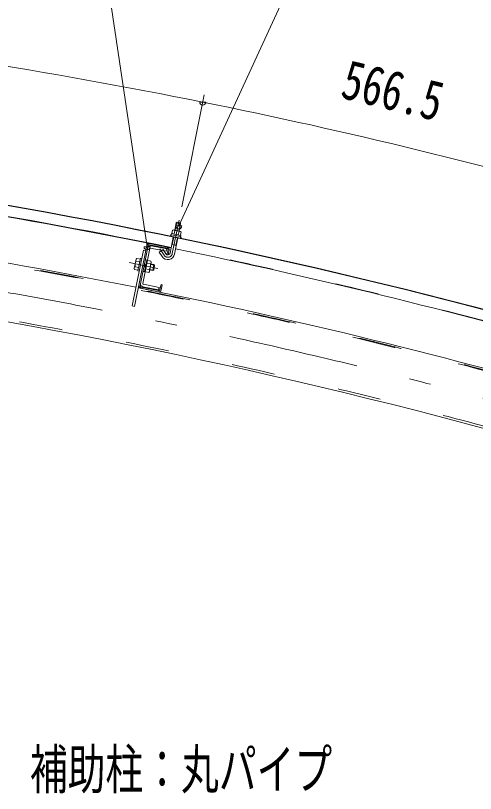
# Model space of a CAD drawing. Units: millimetres, scale not verified. Extents: x -32469 to 32469, y -14700 to 14700.
# Drawn here: x 19221 to 21340, y 5471 to 9054 of the extents above; entities that cross this region are included whole.
import ezdxf
from ezdxf.enums import TextEntityAlignment as Align

# ---------------------------------------------------------------- set-up
doc = ezdxf.new("R2010")
doc.units = ezdxf.units.MM
doc.header["$LTSCALE"] = 50
doc.linetypes.add('USER2', pattern=[10, 4, -6])
doc.linetypes.add('USER3', pattern=[24, 12, -5, 2, -5])
for name, color, linetype, lineweight in [('0-6_2-0BOLD', 7, 'Continuous', 18), ('0-7_2-1HIDDEN', 3, 'USER2', 18), ('0-8_2-2CENTER', 3, 'USER3', 18), ('0-9_2-4THIN', 4, 'Continuous', 18), ('0-A_2-5DIM', 3, 'Continuous', 18)]:
    doc.layers.add(name, color=color, linetype=linetype, lineweight=lineweight)
doc.styles.add('ＭＳ ゴシック', font='')
doc.styles.get('ＭＳ ゴシック').set_extended_font_data('MS Gothic')

msp = doc.modelspace()

# ---------------------------------------------------------------- linework, layer by layer
at = {"layer": '0-6_2-0BOLD'}
for p, q in [((19954.44, 8063.63), (19951.33, 8048.16)), ((19948.12, 8034.17), (19933.19, 7959.8)), ((19953.78, 7955.67), (19968.71, 8030.03)), ((19971.14, 8044.18), (19974.25, 8059.65)), ((19794.68, 7810.45), (19831.61, 7994.38)), ((19838.2, 7998.76), (19919.18, 7982.5)), ((19839.3, 8004.25), (19920.29, 7987.99)), ((19917.88, 7979.55), (19845.82, 7994.02)), ((19961.82, 7995.72), (19941.23, 7999.85)), ((19840.31, 7980.84), (19807.93, 7819.56)), ((19929.06, 7974.81), (19924.38, 7951.47)), ((19777.27, 7923), (19793.77, 7919.69)), ((19788.6, 7893.95), (19772.1, 7897.26)), ((19820.01, 7901.03), (19811.76, 7895.55)), ((19821.38, 7907.89), (19813.14, 7902.41)), ((19817.42, 7888.16), (19837.35, 7884.17)), ((19822.59, 7913.9), (19842.52, 7909.9)), ((19852.94, 7880.14), (19858.45, 7907.59)), ((19785.32, 7877.65), (19790.81, 7876.55)), ((19878.95, 7782.1), (19797.96, 7798.36)), ((19799.07, 7803.85), (19880.05, 7787.6))]:
    msp.add_line(p, q, dxfattribs=at)
for points in [[(19981.87, 8095.58), (19961.28, 8099.71), (19954.39, 8065.4)], [(19974.98, 8061.26), (19981.87, 8095.58), (19979.13, 8099.7), (19965.4, 8102.45), (19961.28, 8099.71)], [(19941.51, 8050.13), (19944.62, 8065.61), (19947.87, 8066.7), (19981.5, 8059.95), (19984.08, 8057.68), (19980.97, 8042.21)], [(19826.12, 7995.48), (19769.76, 7714.78), (19758.78, 7716.98), (19810.45, 7974.35), (19821.43, 7972.14)], [(19917.88, 7979.55), (19915.67, 7968.57), (19843.61, 7983.04)], [(19914.15, 7956.05), (19900.58, 7976.45), (19883.1, 7964.81), (19896.67, 7944.41)], [(19924.38, 7951.47), (19918.89, 7952.57), (19923.57, 7975.91)], [(19796.35, 7932.56), (19779.85, 7935.87), (19776.65, 7932.23), (19767.97, 7888.99), (19769.52, 7884.4), (19786.01, 7881.08)], [(19785.32, 7877.65), (19797.04, 7935.99), (19802.53, 7934.88)], [(19818.45, 7928.83), (19825.31, 7927.46), (19814.7, 7874.61), (19807.84, 7875.99)], [(19814.84, 7875.3), (19834.77, 7871.3), (19837.97, 7874.94), (19846.65, 7918.17), (19845.1, 7922.77), (19825.17, 7926.77)], [(19845.07, 7910.28), (19858.45, 7907.59), (19861.74, 7902.65), (19857.88, 7883.43), (19852.94, 7880.14), (19839.55, 7882.83)], [(19810.13, 7816.27), (19882.19, 7801.8), (19879.98, 7790.82), (19807.92, 7805.29)], [(19892.13, 7790.88), (19896.82, 7814.21), (19891.33, 7815.32), (19886.64, 7791.98)]]:
    msp.add_lwpolyline(points, dxfattribs=at)
msp.add_lwpolyline([(19982.69, 8041.86), (19939.79, 8050.48), (19938.69, 8044.99), (19981.58, 8036.37)], close=True, dxfattribs=at)
for centre, radius, start, end in [((14593.49, -18066.75), 26644.27, 73.55577, 88.07326), ((14593.49, -18066.75), 26646.03, 73.55577, 88.07326), ((14593.49, -18066.75), 26593.53, 78.4061, 82.92131), ((14593.49, -18066.75), 26595.27, 78.40611, 82.92133), ((14593.49, -18066.75), 26383.53, 78.67172, 83.20786), ((19948.26, 8058.3), 8.17, 40.8049, 78.6474), ((19958.66, 8033.35), 30.57, 59.3513, 97.94348), ((19938.86, 8041.38), 3.5, 78.6474, 258.6474), ((19977.89, 8052.34), 8.17, 78.6474, 116.48988), ((19980.04, 8033.11), 3.5, 258.64742, 78.6474), ((19837.1, 7993.27), 11.2, 78.6474, 168.6474), ((19843.06, 7980.29), 14, 78.64624, 168.64737), ((19837.1, 7993.27), 5.6, 78.6474, 168.6474), ((19843.06, 7980.29), 2.8, 78.64624, 168.64737), ((19922.89, 7961.87), 10.5, 213.6474, 348.6474), ((19918.08, 7977.01), 5.6, 348.64742, 78.6474), ((19918.08, 7977.01), 11.2, 348.64742, 78.6474), ((14593.49, -18066.75), 26593.53, 74.14726, 78.36084), ((19808.32, 7903.38), 36.73, 147.71246, 189.58232), ((19786.08, 7927.93), 10.09, 168.6474, 209.20625), ((19922.89, 7961.87), 31.5, 213.6474, 348.6474), ((19778.33, 7889.32), 10.09, 128.08853, 168.6474), ((19806.3, 7903.79), 36.73, 327.71248, 9.58234), ((19836.29, 7917.84), 10.09, 308.08855, 348.6474), ((19828.54, 7879.24), 10.09, 348.64742, 29.20625), ((14593.49, -18066.75), 26116.47, 74.91363, 82.85469), ((19810.68, 7819.01), 14, 168.64737, 258.64624), ((19810.68, 7819.01), 2.8, 168.64737, 258.64624), ((14593.49, -18066.75), 26383.53, 73.8607, 78.6474), ((19800.17, 7809.34), 11.2, 168.6474, 258.6474), ((19800.17, 7809.34), 5.6, 168.6474, 258.6474), ((19881.15, 7793.08), 11.2, 258.6474, 348.6474), ((19881.15, 7793.08), 5.6, 258.6474, 348.6474)]:
    msp.add_arc(centre, radius, start, end, dxfattribs=at)
at = {"layer": '0-7_2-1HIDDEN'}
for radius, start, end in [(26376.53, 73.77559, 88.07326), (26373.72, 73.8364, 87.79263), (26595.27, 74.14725, 78.36087), (26126.28, 73.8364, 82.87905)]:
    msp.add_arc((14593.49, -18066.75), radius, start, end, dxfattribs=at)
at = {"layer": '0-8_2-2CENTER'}
for p, q in [((19974.33, 8111.37), (19943.48, 7957.73)), ((19905.41, 7950.23), (19886.02, 7979.37)), ((19876.97, 7889.59), (19745.2, 7916.05))]:
    msp.add_line(p, q, dxfattribs=at)
for centre, radius, start, end in [((14593.49, -18066.75), 26250, 73.71976, 87.96529), ((19922.89, 7961.87), 21, 213.6474, 348.6474)]:
    msp.add_arc(centre, radius, start, end, dxfattribs=at)
at = {"layer": '0-9_2-4THIN'}
for p, q in [((19963.51, 8101.2), (19956.25, 8065.02)), ((19973.12, 8061.63), (19980.38, 8097.81)), ((19943.09, 7999.48), (19949.98, 8033.8)), ((19943.09, 7999.48), (19940.58, 7996.63)), ((19840.02, 7885.15), (19855.72, 7882)), ((19860.3, 7904.81), (19844.6, 7907.96))]:
    msp.add_line(p, q, dxfattribs=at)
msp.add_lwpolyline([(19966.85, 8030.41), (19959.96, 7996.09), (19961.17, 7992.5)], dxfattribs=at)
at = {"layer": '0-A_2-5DIM'}
for p, q in [((19986.64, 8172.69), (20090.48, 8689.89)), ((20097.59, 8655.59), (20069.59, 8655.59)), ((19987.49, 8085.51), (19959.49, 8085.51)), ((19841.05, 7988.87), (19813.05, 7988.87))]:
    msp.add_line(p, q, dxfattribs=at)
for points in [[(19827.05, 7988.87), (19256.28, 11818.25), (15826.28, 11818.25)], [(24491.36, 11818.25), (21691.36, 11818.25), (19973.49, 8085.51)]]:
    msp.add_lwpolyline(points, dxfattribs=at)
for centre, radius, start, end in [((14714.91, -18084.19), 27273.4, 78.64737, 83.20816), ((20083.59, 8655.59), 14, 180, 0), ((15290.19, -15218.92), 24350.95, 73.86102, 78.64738), ((19973.49, 8085.51), 14, 180, 0), ((19827.05, 7988.87), 14, 180, 0)]:
    msp.add_arc(centre, radius, start, end, dxfattribs=at)

# ---------------------------------------------------------------- texts
at = {"layer": '0-A_2-5DIM', "color": 7, "style": 'ＭＳ ゴシック', "width": 0.75}
msp.add_text('566.5', height=182.3, rotation=346.254, dxfattribs=at).set_placement((20699.41, 8624.48), align=Align.BOTTOM_LEFT)
at = {"layer": '0-A_2-5DIM', "color": 7, "style": 'ＭＳ ゴシック', "width": 0.7}
msp.add_text('補助柱：丸パイプ', height=182.3, dxfattribs=at).set_placement((19287.25, 5436.34), align=Align.BOTTOM_LEFT)

doc.saveas('drawing.dxf')
